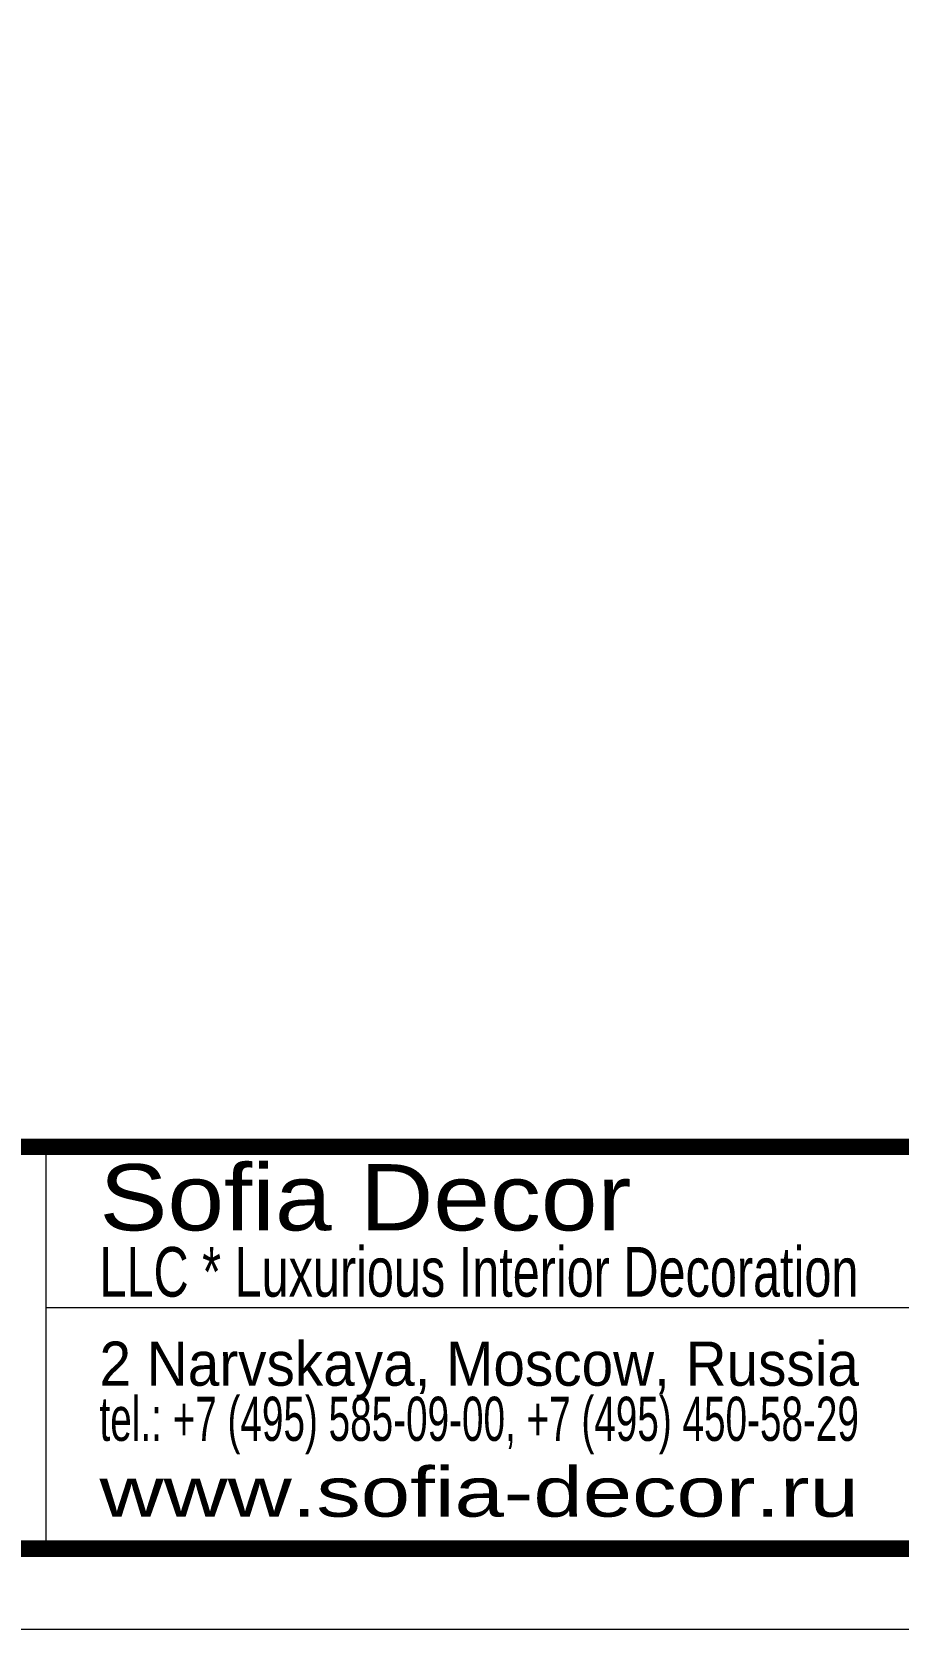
# Model space of a CAD drawing. Header units: millimetres. Extents: x 0 to 413, y 0 to 289.
# Drawn here: x 52.2 to 91.4, y 0 to 72.3 of the extents above; entities that cross this region are included whole.
import ezdxf
from ezdxf.enums import TextEntityAlignment as Align

# ---------------------------------------------------------------- set-up
doc = ezdxf.new("R2010")
doc.units = ezdxf.units.MM
doc.layers.add('ШТАМП', color=7, linetype='Continuous', lineweight=5)
doc.styles.get("Standard").update_dxf_attribs({"font": 'arial.ttf'})

# ---------------------------------------------------------------- blocks, each defined once
blk = doc.blocks.new('A$C4C6A475C (2)111')
at = {"layer": 'ШТАМП', "color": 0, "linetype": 'ByBlock', "lineweight": -2}
blk.add_line((-480.148, 19.414), (-53.387, 19.414), dxfattribs=at)
for points in [[(0, 385.761), (-550.563, 385.761), (-550.563, 0), (0, 0)], [(-532.148, 29.12), (-532.148, 5.12), (-480.148, 5.12), (-480.148, 29.12)]]:
    blk.add_lwpolyline(points, close=True, dxfattribs=at)
at = {"layer": 'ШТАМП', "color": 0, "linetype": 'ByBlock', "lineweight": -2, "const_width": 1}
blk.add_lwpolyline([(-532.148, 4.853), (-4.853, 4.853), (-4.853, 380.907), (-532.148, 380.907)], close=True, dxfattribs=at)
blk.add_lwpolyline([(-532.148, 29.12), (-4.853, 29.12)], dxfattribs=at)
at = {"layer": 'ШТАМП', "color": 0, "linetype": 'ByBlock', "lineweight": -2}
for s, height, width, p, p2 in [('2 Narvskaya, Moscow, Russia', 2.66667, 0.918878, (-476.925, 14.692), (-431.079, 14.692)), ('tel.: +7 (495) 585-09-00, +7 (495) 450-58-29', 2.66667, 0.627119, (-476.925, 11.363), (-431.079, 11.363)), ('www.sofia-decor.ru', 3, 1.278227, (-476.925, 6.785), (-431.079, 6.785))]:
    blk.add_text(s, height=height, dxfattribs=dict(at, width=width)).set_placement(p, p2, align=Align.FIT)
at = {"layer": 'ШТАМП', "color": 0, "linetype": 'ByBlock', "lineweight": -2, "insert": (-476.925, 28.072), "char_height": 4, "attachment_point": 1, "line_spacing_factor": 0.75}
blk.add_mtext_dynamic_manual_height_columns('{\\W1.1;Sofia Decor\\P\\H0.75x;\\W0.7;LLC * Luxurious Interior Decoration}', width=53.72115, gutter_width=500, heights=[0], dxfattribs=at)

msp = doc.modelspace()

# ---------------------------------------------------------------- block references
at = {"layer": 'ШТАМП', "color": 0, "lineweight": 5, "xscale": 0.75, "yscale": 0.75, "zscale": 0.75}
msp.add_blockref('A$C4C6A475C (2)111', (412.922, 0), dxfattribs=at)

doc.saveas('drawing.dxf')
